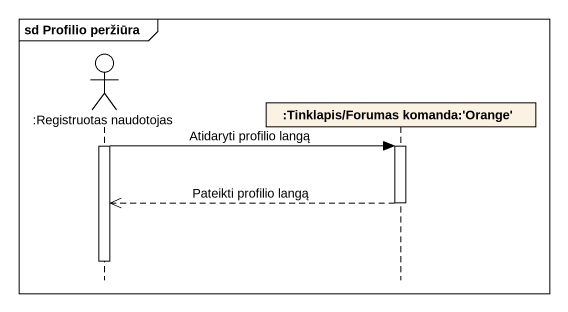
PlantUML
@startuml
mainframe sd Profilio peržiūra
hide footbox
actor ":Registruotas naudotojas" as Registruotas_naudotojas
participant ":Tinklapis/Forumas komanda:'Orange'" as Tinklapis_Forumas_komanda

activate Registruotas_naudotojas
Registruotas_naudotojas -> Tinklapis_Forumas_komanda : Atidaryti profilio langą
activate Tinklapis_Forumas_komanda
Tinklapis_Forumas_komanda -->> Registruotas_naudotojas : Pateikti profilio langą
deactivate Tinklapis_Forumas_komanda
deactivate Registruotas_naudotojas
@enduml
